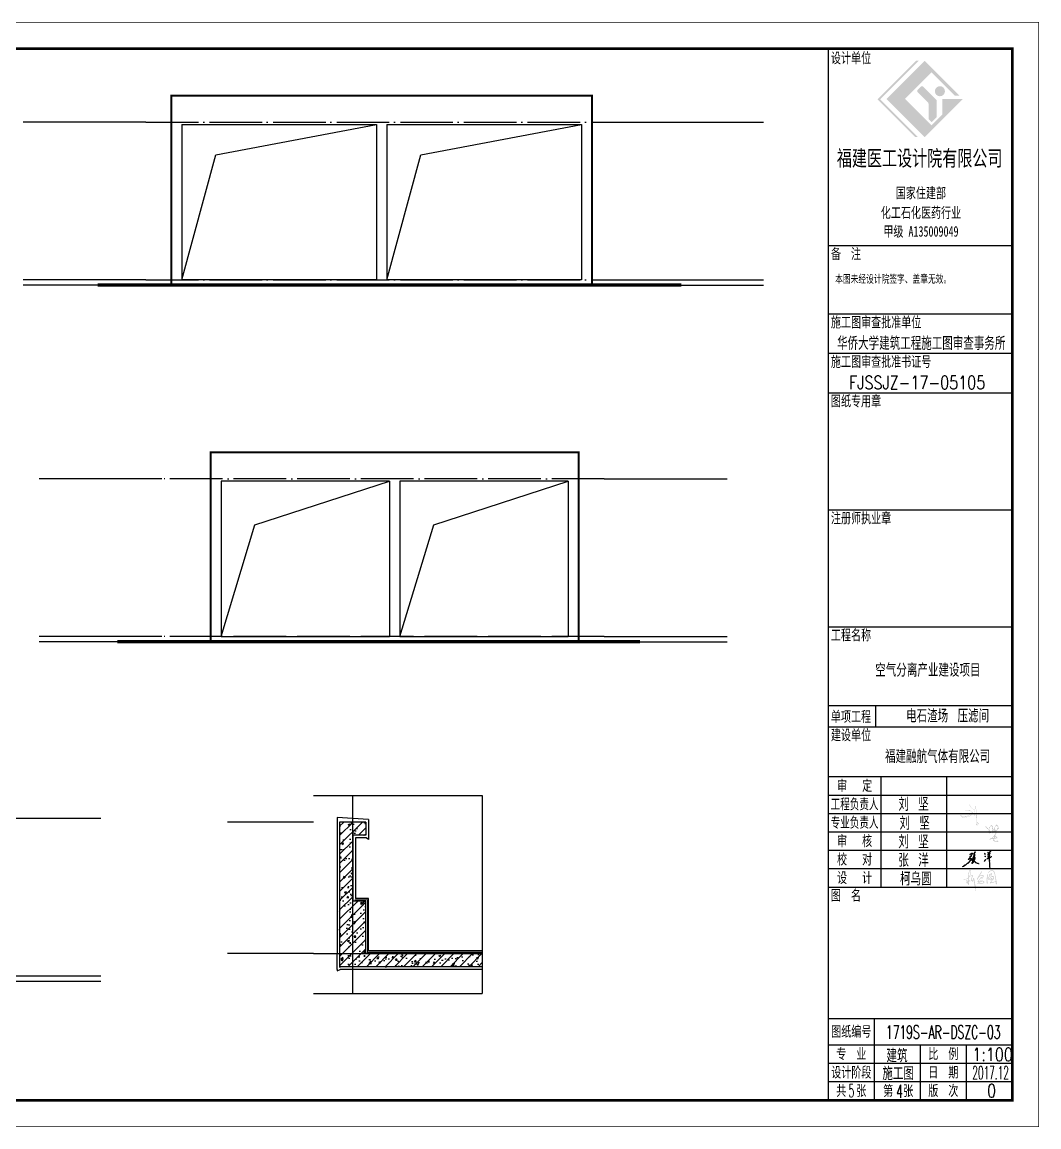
# Model space of a CAD drawing. Extents: x -107750 to 191080, y -97611 to -29805.
# Drawn here: x 152408 to 191080, y -95129 to -53109 of the extents above; entities that cross this region are included whole.
import ezdxf

# ---------------------------------------------------------------- set-up
doc = ezdxf.new("R2010")
doc.units = 0
doc.header["$LTSCALE"] = 1000
doc.header["$MEASUREMENT"] = 0
doc.linetypes.add('DOTE', pattern=[2.42, 2, -0.2, 0.02, -0.2])
for name, color, linetype in [('3T_BAR', 7, 'Continuous'), ('DIM_ELEV', 3, 'Continuous'), ('DOTE', 1, 'DOTE'), ('FRAME', 3, 'Continuous'), ('PUB_TEXT', 7, 'Continuous'), ('WALL2', 21, 'Continuous'), ('填充', 8, 'Continuous'), ('文字', 4, 'Continuous'), ('立面', 40, 'Continuous')]:
    doc.layers.add(name, color=color, linetype=linetype)
doc.styles.add('_HZTXT', font='TXT', dxfattribs={"width": 0.8, "bigfont": 'HZTXT'})
doc.styles.add('FRAME', font='simhei.ttf', dxfattribs={"width": 0.7})
doc.styles.add('黑体', font='simhei.ttf', dxfattribs={"width": 0.7})

# ---------------------------------------------------------------- blocks, each defined once
blk = doc.blocks.new('A$C00E32763')
at = {"layer": '填充'}
h = blk.add_hatch(dxfattribs=at)
h.set_pattern_fill('钢筋混凝土', color=256, scale=20, style=0)
h.set_pattern_definition([(45, (-133768.7, 299690.777), (-35.355339, 35.355339), []), (50, (-133768.7, 299690.78), (143.452037, -12.550427), [15, -165]), (355, (-133768.7, 299690.78), (-27.75027, 150.43843), [12, -132]), (100.4514, (-133756.75, 299689.73), (115.701876, 137.88791), [12.74804, -140.22842]), (46.1842, (-133768.7, 299730.78), (213.44821, -33.1038), [22.5, -247.5]), (96.6356, (-133750.91, 299728.02), (186.93254, 194.82357), [19.12206, -210.3426]), (351.1842, (-133768.7, 299730.78), (186.93239, 194.82372), [18, -198]), (21, (-133748.7, 299720.78), (119.38141, -80.52378), [15, -165]), (326, (-133748.7, 299720.78), (48.663066, 145.03001), [12, -132]), (71.4514, (-133738.75, 299714.07), (168.044526, 64.5061), [12.74804, -140.22842]), (37.5, (-133768.7, 299690.777), (2.431971, 66.578771), [0, -130.4, 0, -134, 0, -132.5]), (7.5, (-133768.7, 299690.78), (52.613907, 78.882342), [0, -76.4, 0, -127.4, 0, -50.5]), (327.5, (-133813.3, 299690.777), (106.764487, -4.510974), [0, -50, 0, -156, 0, -207]), (317.5, (-133833.3, 299690.78), (116.637234, 20.020996), [0, -65, 0, -103.6, 0, -147])])
h.paths.add_polyline_path([(1052.5, 1058.1), (952.5, 1058.1), (952.5, 1558.1), (1052.5, 1558.1), (1052.5, 1658.1), (852.5, 1658.1), (852.5, 558.1), (1936.8, 558), (1936.8, 658.1), (1052.5, 658.1)])
for p, q in [((654.3, 1861.9), (1936.8, 1861.9)), ((1936.8, 1861.9), (1936.8, 354.7)), ((1072.5, 1678.1), (832.5, 1693.4)), ((832.5, 1693.4), (832.5, 658.1)), ((1072.5, 1678.1), (1072.5, 1538.1)), ((1053.2, 1538.1), (972.5, 1538.1)), ((972.5, 1538.1), (972.5, 1078.1)), ((1072.5, 1526.5), (1053.2, 1538.1)), ((1072.5, 1538.1), (1072.5, 1526.5)), ((1072.5, 1078.1), (972.5, 1078.1)), ((1072.5, 678.1), (1072.5, 1078.1)), ((1936.8, 678), (1072.5, 678.1)), ((832.5, 538.1), (832.5, 658.1)), ((832.5, 538.1), (832.5, 526.1)), ((832.5, 526.1), (857.4, 538.1)), ((1936.8, 537.9), (857.4, 538.1)), ((654.3, 354.7), (1936.8, 354.7))]:
    blk.add_line(p, q)
at = {"const_width": 8}
blk.add_lwpolyline([(1936.8, 668.7), (1063.8, 668.7), (1063.8, 1067.5), (967.3, 1067.5)], dxfattribs=at)
at = {"layer": 'DIM_ELEV'}
for p, q in [((654.3, 1658.1), (0.5, 1658.1)), ((654.3, 658.1), (0.5, 658.1))]:
    blk.add_line(p, q, dxfattribs=at)
at = {"layer": 'DOTE'}
for p, q in [((952.5, 354.7), (952.5, 1861.9)), ((654.3, 658.1), (1936.8, 658.1))]:
    blk.add_line(p, q, dxfattribs=at)
at = {"layer": 'WALL2'}
for p, q in [((1052.5, 1658.1), (852.5, 1658.1)), ((852.5, 1658.1), (852.5, 558.1)), ((1052.5, 1658.1), (1052.5, 1558.1)), ((1052.5, 1558.1), (952.5, 1558.1)), ((952.5, 1558.1), (952.5, 1058.1)), ((1052.5, 1058.1), (952.5, 1058.1)), ((1052.5, 658.1), (1052.5, 1058.1)), ((852.5, 658.1), (852.5, 658.1)), ((1936.8, 658.1), (1052.5, 658.1)), ((1936.8, 558), (852.5, 558.1))]:
    blk.add_line(p, q, dxfattribs=at)
blk = doc.blocks.new('A$C5F9B7CBC')
at = {"layer": 'FRAME'}
h = blk.add_hatch(color=256, dxfattribs=at)
h.paths.add_polyline_path([(69228, 39098), (70237, 40107), (71118, 39226), (71298, 39226), (69975, 40549), (68525, 39098), (69975, 37648), (71425, 39098), (70649, 39098), (70649, 38502), (70237, 38090)], flags=0)
edge = h.paths.add_edge_path(flags=0)
edge.add_arc((70054, 38910), 69.1, 0, 45, ccw=False)
edge.add_line((70123, 38910), (70123, 38327))
edge.add_line((70123, 38327), (70240, 38210))
edge.add_line((70240, 38210), (70438, 38409))
edge.add_line((70438, 38409), (70438, 39020))
edge.add_arc((70369, 39020), 69.1, 360, 405)
edge.add_line((70418, 39069), (69924, 39562))
edge.add_arc((69876, 39513), 69.1, 45, 135)
edge.add_line((69827, 39562), (69712, 39447))
edge.add_arc((69761, 39399), 69.1, 135, 225)
edge.add_line((69712, 39350), (70103, 38959))
edge = h.paths.add_edge_path(flags=0)
edge.add_arc((70555, 39391), 192, 0, 180)
edge.add_arc((70555, 39391), 192, 180, 360)
h.paths.add_polyline_path([(69616, 37648), (69714, 37648), (68282, 39080), (69751, 40549), (69654, 40549), (68185, 39080)], flags=0)
for p, q in [((73310, 33510), (66310, 33510)), ((73310, 30910), (66310, 30910)), ((73310, 29410), (66310, 29410)), ((73310, 27910), (66310, 27910)), ((73310, 23460), (66310, 23460)), ((73310, 19010), (66310, 19010)), ((73310, 16010), (66310, 16010)), ((68110, 16010), (68110, 15210)), ((73310, 15210), (66310, 15210)), ((73310, 13310), (66310, 13310)), ((68310, 13310), (68310, 9110)), ((70810, 13310), (70810, 9110)), ((73310, 12610), (66310, 12610)), ((73310, 11910), (66310, 11910)), ((73310, 11210), (66310, 11210)), ((73310, 10510), (66310, 10510)), ((73310, 9810), (66310, 9810)), ((73310, 9110), (66310, 9110)), ((73310, 4110), (66310, 4110)), ((68060, 4110), (68060, 1010)), ((73310, 3110), (66310, 3110)), ((69810, 3110), (69810, 1010)), ((71560, 3110), (71560, 1010)), ((73310, 2410), (66310, 2410)), ((73310, 1710), (66310, 1710))]:
    blk.add_line(p, q, dxfattribs=at)
for points, const_width in [([(10, 42010), (10, 10), (74310, 10), (74310, 42010)], 20), ([(2510, 41010), (2510, 1010), (73310, 1010), (73310, 41010)], 100)]:
    blk.add_lwpolyline(points, close=True, dxfattribs=dict(at, const_width=const_width))
at = {"layer": 'FRAME', "const_width": 50}
blk.add_lwpolyline([(66310, 41010), (66310, 1010)], dxfattribs=at)
at = {"layer": 'FRAME'}
for s, insert, char_height, width, attachment_point, style in [('设计单位', (66410, 40860), 400, 2368.14, 1, 'FRAME'), ('福建医工设计院有限公司', (69785, 36811), 600, 9859.32, 5, 'FRAME'), ('国家住建部', (69834, 35501), 400, 2944.75, 5, 'FRAME'), ('化工石化医药行业', (69834, 34752), 400, 4781.36, 5, 'FRAME'), ('甲级 A135009049', (69834, 34038), 400, 4439.66, 5, 'FRAME'), ('备  注', (66410, 33410), 400, 1758.31, 1, 'FRAME'), ('本图未经设计院签字、盖章无效。', (66573, 32067), 300, 6524.24, 7, '黑体'), ('施工图审查批准单位', (66410, 30810), 400, 5412.54, 1, 'FRAME'), ('施工图审查批准书证号', (66410, 29310), 400, 6008.14, 1, 'FRAME'), ('图纸专用章', (66410, 27810), 400, 2928.14, 1, 'FRAME'), ('注册师执业章', (66410, 23360), 400, 3554.58, 1, 'FRAME'), ('工程名称', (66410, 18910), 400, 2368.14, 1, 'FRAME'), ('单项工程', (66410, 15810), 400, 2349.15, 1, 'FRAME'), ('建设单位', (66410, 15110), 400, 2375.25, 1, 'FRAME'), ('审   定', (67310, 12960), 400, 2038.31, 5, 'FRAME'), ('{\\W0.65;工程负责人}', (67310, 12260), 400, 2758.64, 5, 'FRAME'), ('{\\W0.65;专业负责人}', (67310, 11560), 400, 2763.05, 5, 'FRAME'), ('审   核', (67310, 10860), 400, 2052.54, 5, 'FRAME'), ('校   对', (67310, 10160), 400, 2066.78, 5, 'FRAME'), ('设   计', (67310, 9460), 400, 2059.66, 5, 'FRAME'), ('图  名', (66410, 9010), 400, 1670.51, 1, 'FRAME'), ('图纸编号', (67185, 3610), 400, 2325.42, 5, 'FRAME'), ('专  业', (67185, 2760), 400, 1753.56, 5, 'FRAME'), ('比  例', (70685, 2760), 400, 1677.63, 5, 'FRAME'), ('设计阶段', (67185, 2060), 400, 2361.02, 5, 'FRAME'), ('日  期', (70685, 2060), 400, 1618.31, 5, 'FRAME'), ('共  张', (67185, 1360), 400, 1741.69, 5, 'FRAME'), ('第  张', (68969, 1353), 400, 1746.44, 5, 'FRAME'), ('版  次', (70685, 1360), 400, 1753.56, 5, 'FRAME')]:
    blk.add_mtext(s, dxfattribs=dict(at, insert=insert, char_height=char_height, width=width, attachment_point=attachment_point, style=style))
at = {"layer": 'PUB_TEXT', "style": '_HZTXT'}
for s, width, p in [('空气分离产业建设项目', 0.8, (68098, 17121)), ('电石渣场 压滤间', 0.8, (69269, 15380)), ('福建融航气体有限公司', 0.8, (68468, 13838)), ('刘 坚', 0.8, (68974, 12020)), ('刘 坚', 0.8, (69015, 11298)), ('刘 坚', 0.8, (68974, 10593)), ('张 洋', 0.8, (68974, 9888)), (' 柯乌圆', 0.8, (68681, 9182)), ('建筑', 0.8, (68522, 2456)), ('1:100', 0.8, (71787, 2507)), ('施工图', 0.8, (68368, 1780)), ('2017.12', 0.5, (71787, 1811)), ('5', 0.5, (67081, 1126)), ('0', 0.8, (72349, 1126))]:
    blk.add_text(s, height=500, dxfattribs=dict(at, width=width)).set_placement(p)
blk = doc.blocks.new('张洋')
at = {"lineweight": 9}
h = blk.add_hatch(color=4, dxfattribs=at)
h.paths.add_polyline_path([(1319, 100), (1323, 105), (1371, 81), (1419, 47), (1410, 23), (1391, 9), (1333, -73), (1232, -183), (1232, -193), (1203, -212), (1199, -197), (1208, -164), (1247, -101), (1256, -53), (1290, -1), (1299, 47), (1314, 62), (1319, 100)], flags=16)
h.paths.add_polyline_path([(2773, 134), (2763, 139), (2759, 129), (2768, 124), (2773, 134)], flags=17)
h.paths.add_polyline_path([(2941, 302), (2936, 307), (2917, 297), (2912, 273), (2821, 153), (2787, 95), (2778, 91), (2773, 110), (2759, 115), (2749, 95), (2739, 95), (2725, 76), (2754, 43), (2797, 43), (2821, 67), (2922, 239), (2922, 254), (2941, 283), (2941, 302)])
h.paths.add_polyline_path([(1328, 479), (1333, 479), (1333, 465), (1319, 451), (1328, 479)], flags=16)
h.paths.add_polyline_path([(1405, 542), (1410, 542), (1371, 499), (1405, 542)], flags=16)
h.paths.add_polyline_path([(3325, 566), (3330, 571), (3339, 475), (3200, 403), (3205, 422), (3243, 460), (3325, 566)], flags=16)
h.paths.add_polyline_path([(2826, 681), (2816, 686), (2816, 652), (2864, 623), (2869, 585), (2883, 580), (2903, 619), (2898, 643), (2879, 662), (2850, 667), (2826, 681)])
edge = h.paths.add_edge_path(flags=16)
edge.add_line((3387, 700), (3383, 700))
h.paths.add_polyline_path([(2787, 1036), (2783, 1041), (2759, 1031), (2759, 1012), (2797, 983), (2821, 931), (2821, 902), (2835, 897), (2850, 921), (2855, 964), (2840, 1003), (2811, 1031), (2787, 1036)])
h.paths.add_polyline_path([(3215, 1185), (3210, 1190), (3191, 1190), (3176, 1175), (3186, 1142), (3234, 1094), (3263, 1094), (3272, 1113), (3243, 1142), (3239, 1166), (3215, 1185)], flags=17)
h.paths.add_polyline_path([(1602, 1199), (1597, 1204), (1578, 1204), (1554, 1166), (1463, 1070), (1362, 940), (1362, 931), (1381, 916), (1386, 945), (1429, 969), (1429, 911), (1362, 681), (1275, 470), (1266, 407), (1285, 388), (1256, 355), (1271, 326), (1251, 316), (1194, 249), (1103, 167), (1103, 158), (1117, 143), (1155, 153), (1304, 307), (1323, 316), (1333, 297), (1323, 215), (1309, 196), (1280, 81), (1251, 33), (1242, -10), (1194, -116), (1155, -178), (1155, -226), (1165, -241), (1184, -250), (1223, -250), (1242, -241), (1290, -188), (1314, -154), (1319, -135), (1347, -116), (1347, -101), (1367, -68), (1381, -63), (1395, -34), (1448, 23), (1501, -20), (1525, -53), (1539, -58), (1573, -97), (1659, -159), (1847, -260), (2005, -313), (2072, -317), (2082, -308), (2067, -293), (1971, -265), (1909, -231), (1875, -226), (1779, -178), (1635, -87), (1477, 57), (1472, 71), (1501, 110), (1501, 124), (1487, 129), (1467, 95), (1448, 81), (1405, 110), (1352, 129), (1453, 215), (1487, 239), (1530, 297), (1554, 307), (1578, 340), (1578, 355), (1563, 369), (1549, 369), (1511, 316), (1352, 167), (1347, 191), (1371, 230), (1376, 316), (1367, 355), (1434, 393), (1458, 417), (1520, 436), (1583, 489), (1592, 513), (1583, 523), (1554, 527), (1520, 499), (1429, 451), (1400, 417), (1376, 417), (1357, 403), (1338, 407), (1352, 417), (1371, 455), (1448, 537), (1487, 595), (1472, 623), (1453, 628), (1448, 638), (1482, 691), (1511, 715), (1520, 743), (1544, 763), (1568, 825), (1563, 835), (1530, 844), (1491, 825), (1458, 796), (1448, 772), (1448, 743), (1463, 729), (1491, 758), (1491, 777), (1501, 787), (1515, 782), (1458, 710), (1371, 566), (1357, 561), (1371, 590), (1376, 628), (1391, 643), (1424, 734), (1434, 787), (1472, 902), (1477, 1022), (1511, 1051), (1511, 1060), (1544, 1084), (1611, 1175), (1611, 1195), (1602, 1199)])
h.paths.add_polyline_path([(3541, 1305), (3536, 1310), (3522, 1310), (3512, 1286), (3469, 1267), (3450, 1238), (3383, 1171), (3335, 1094), (3311, 1070), (3287, 1017), (3200, 902), (3186, 863), (3205, 844), (3243, 844), (3311, 883), (3354, 921), (3397, 940), (3368, 887), (3335, 883), (3325, 863), (3335, 825), (3330, 729), (3301, 705), (3234, 671), (3287, 748), (3282, 758), (3272, 758), (3267, 743), (3258, 743), (3219, 710), (3176, 657), (3181, 643), (3200, 628), (3243, 628), (3272, 638), (3311, 667), (3330, 667), (3330, 619), (3258, 523), (3104, 359), (3104, 350), (3119, 335), (3181, 340), (3205, 359), (3330, 422), (3344, 422), (3359, 307), (3354, 268), (3363, 215), (3373, -250), (3383, -308), (3407, -673), (3440, -788), (3455, -807), (3469, -807), (3479, -788), (3455, -716), (3450, -634), (3440, -610), (3431, -389), (3421, -380), (3421, -125), (3411, -111), (3411, -39), (3421, -25), (3411, 38), (3416, 105), (3407, 163), (3411, 220), (3392, 441), (3397, 460), (3445, 479), (3483, 503), (3493, 518), (3531, 523), (3575, 556), (3618, 571), (3699, 623), (3680, 647), (3661, 647), (3551, 590), (3512, 561), (3488, 561), (3421, 518), (3387, 508), (3383, 643), (3445, 719), (3445, 739), (3421, 758), (3378, 758), (3383, 825), (3397, 844), (3397, 859), (3378, 878), (3450, 959), (3479, 974), (3493, 998), (3479, 1027), (3459, 1027), (3435, 1012), (3397, 1003), (3378, 979), (3344, 964), (3234, 883), (3277, 940), (3282, 959), (3354, 1065), (3368, 1075), (3383, 1108), (3416, 1137), (3426, 1161), (3546, 1262), (3541, 1305)])
edge = h.paths.add_edge_path()
edge.add_line((906, 911), (925, 945))
edge.add_line((925, 945), (978, 979))
edge.add_line((978, 979), (1088, 1031))
edge.add_line((1088, 1031), (1112, 1031))
edge.add_line((1112, 1031), (1151, 1046))
edge.add_line((1151, 1046), (1155, 1041))
edge.add_line((906, 911), (915, 902))
edge.add_line((1155, 1041), (1203, 1041))
edge.add_line((1203, 1041), (1242, 1012))
edge.add_line((1242, 1012), (1237, 955))
edge.add_line((1237, 955), (1189, 873))
edge.add_line((1189, 873), (1103, 791))
edge.add_line((1103, 791), (1098, 772))
edge.add_line((1098, 772), (1117, 758))
edge.add_line((1117, 758), (1117, 724))
edge.add_line((1117, 724), (1103, 695))
edge.add_line((1103, 695), (997, 580))
edge.add_line((997, 580), (906, 460))
edge.add_line((906, 460), (752, 287))
edge.add_line((752, 287), (819, 326))
edge.add_line((819, 326), (882, 345))
edge.add_line((882, 345), (939, 374))
edge.add_line((939, 374), (987, 383))
edge.add_line((987, 383), (1059, 379))
edge.add_line((1059, 379), (1107, 355))
edge.add_line((1107, 355), (1131, 321))
edge.add_line((1131, 321), (1122, 283))
edge.add_line((1122, 283), (1088, 220))
edge.add_line((1088, 220), (1035, 167))
edge.add_line((1035, 167), (1002, 115))
edge.add_line((1002, 115), (954, 62))
edge.add_line((954, 62), (887, -1))
edge.add_line((887, -1), (829, -73))
edge.add_line((829, -73), (647, -241))
edge.add_line((647, -241), (498, -356))
edge.add_line((498, -356), (330, -461))
edge.add_line((330, -461), (272, -509))
edge.add_line((272, -509), (224, -533))
edge.add_line((224, -533), (143, -591))
edge.add_line((143, -591), (119, -596))
edge.add_line((119, -596), (90, -620))
edge.add_line((90, -620), (27, -653))
edge.add_line((27, -653), (-25, -673))
edge.add_line((-25, -673), (-35, -663))
edge.add_line((-35, -663), (-30, -677))
edge.add_line((-30, -677), (-40, -682))
edge.add_line((-40, -682), (-49, -663))
edge.add_line((-49, -663), (-35, -644))
edge.add_line((-35, -644), (138, -553))
edge.add_line((138, -553), (243, -481))
edge.add_line((243, -481), (272, -471))
edge.add_line((272, -471), (287, -452))
edge.add_line((287, -452), (311, -442))
edge.add_line((311, -442), (373, -394))
edge.add_line((373, -394), (407, -380))
edge.add_line((407, -380), (479, -322))
edge.add_line((479, -322), (488, -322))
edge.add_line((488, -322), (527, -284))
edge.add_line((527, -284), (565, -265))
edge.add_line((565, -265), (685, -154))
edge.add_line((685, -154), (699, -149))
edge.add_line((699, -149), (810, -44))
edge.add_line((810, -44), (863, 28))
edge.add_line((863, 28), (959, 119))
edge.add_line((959, 119), (973, 148))
edge.add_line((973, 148), (1002, 172))
edge.add_line((1002, 172), (1021, 211))
edge.add_line((1021, 211), (1050, 239))
edge.add_line((1050, 239), (1074, 278))
edge.add_line((1074, 278), (1083, 321))
edge.add_line((1083, 321), (1064, 335))
edge.add_line((1064, 335), (983, 345))
edge.add_line((983, 345), (810, 278))
edge.add_line((810, 278), (757, 239))
edge.add_line((757, 239), (695, 244))
edge.add_line((695, 244), (680, 263))
edge.add_line((680, 263), (810, 398))
edge.add_line((810, 398), (839, 441))
edge.add_line((839, 441), (915, 523))
edge.add_line((915, 523), (935, 556))
edge.add_line((935, 556), (1026, 657))
edge.add_line((1026, 657), (1069, 719))
edge.add_line((1069, 719), (1035, 719))
edge.add_line((1035, 719), (1021, 705))
edge.add_line((1021, 705), (1021, 695))
edge.add_line((1021, 695), (954, 638))
edge.add_line((954, 638), (925, 633))
edge.add_line((925, 633), (911, 647))
edge.add_line((911, 647), (911, 657))
edge.add_line((911, 657), (987, 719))
edge.add_line((987, 719), (997, 719))
edge.add_line((997, 719), (1002, 734))
edge.add_line((1002, 734), (1055, 777))
edge.add_line((1055, 777), (1093, 830))
edge.add_line((1093, 830), (1165, 907))
edge.add_line((1165, 907), (1194, 964))
edge.add_line((1194, 964), (1194, 993))
edge.add_line((1194, 993), (1184, 1003))
edge.add_line((1184, 1003), (1127, 998))
edge.add_line((1127, 998), (1050, 969))
edge.add_line((1050, 969), (1035, 955))
edge.add_line((1035, 955), (1021, 955))
edge.add_line((1021, 955), (939, 902))
edge.add_line((939, 902), (915, 902))
edge.add_line((915, 902), (915, 902))
at = {"color": 4, "lineweight": 9}
blk.add_line((906, 911, 31107534), (915, 902, 31107534), dxfattribs=at)
at = {"color": 4, "lineweight": 9, "elevation": 31107534}
for points in [[(915, 902), (915, 902), (939, 902), (1021, 955), (1035, 955), (1050, 969), (1127, 998), (1184, 1003), (1194, 993), (1194, 964), (1165, 907), (1093, 830), (1055, 777), (1002, 734), (997, 719), (987, 719), (911, 657), (911, 647), (925, 633), (954, 638), (1021, 695), (1021, 705), (1035, 719), (1069, 719), (1026, 657), (935, 556), (915, 523), (839, 441), (810, 398), (680, 263), (695, 244), (757, 239), (810, 278), (983, 345), (1064, 335), (1083, 321), (1074, 278), (1050, 239), (1021, 211), (1002, 172), (973, 148), (959, 119), (863, 28), (810, -44), (699, -149), (685, -154), (565, -265), (527, -284), (488, -322), (479, -322), (407, -380), (373, -394), (311, -442), (287, -452), (272, -471), (243, -481), (138, -553), (-35, -644), (-49, -663), (-40, -682), (-30, -677), (-35, -663), (-25, -673), (27, -653), (90, -620), (119, -596), (143, -591), (224, -533), (272, -509), (330, -461), (498, -356), (647, -241), (829, -73), (887, -1), (954, 62), (1002, 115), (1035, 167), (1088, 220), (1122, 283), (1131, 321), (1107, 355), (1059, 379), (987, 383), (939, 374), (882, 345), (819, 326), (752, 287), (906, 460), (997, 580), (1103, 695), (1117, 724), (1117, 758), (1098, 772), (1103, 791), (1189, 873), (1237, 955), (1242, 1012), (1203, 1041), (1155, 1041)], [(1155, 1041), (1151, 1046), (1112, 1031), (1088, 1031), (978, 979), (925, 945), (906, 911)], [(1602, 1199), (1597, 1204), (1578, 1204), (1554, 1166), (1463, 1070), (1362, 940), (1362, 931), (1381, 916), (1386, 945), (1429, 969), (1429, 911), (1362, 681), (1275, 470), (1266, 407), (1285, 388), (1256, 355), (1271, 326), (1251, 316), (1194, 249), (1103, 167), (1103, 158), (1117, 143), (1155, 153), (1304, 307), (1323, 316), (1333, 297), (1323, 215), (1309, 196), (1280, 81), (1251, 33), (1242, -10), (1194, -116), (1155, -178), (1155, -226), (1165, -241), (1184, -250), (1223, -250), (1242, -241), (1290, -188), (1314, -154), (1319, -135), (1347, -116), (1347, -101), (1367, -68), (1381, -63), (1395, -34), (1448, 23), (1501, -20), (1525, -53), (1539, -58), (1573, -97), (1659, -159), (1847, -260), (2005, -313), (2072, -317), (2082, -308), (2067, -293), (1971, -265), (1909, -231), (1875, -226), (1779, -178), (1635, -87), (1477, 57), (1472, 71), (1501, 110), (1501, 124), (1487, 129), (1467, 95), (1448, 81), (1405, 110), (1352, 129), (1453, 215), (1487, 239), (1530, 297), (1554, 307), (1578, 340), (1578, 355), (1563, 369), (1549, 369), (1511, 316), (1352, 167), (1347, 191), (1371, 230), (1376, 316), (1367, 355), (1434, 393), (1458, 417), (1520, 436), (1583, 489), (1592, 513), (1583, 523), (1554, 527), (1520, 499), (1429, 451), (1400, 417), (1376, 417), (1357, 403), (1338, 407), (1352, 417), (1371, 455), (1448, 537), (1487, 595), (1472, 623), (1453, 628), (1448, 638), (1482, 691), (1511, 715), (1520, 743), (1544, 763), (1568, 825), (1563, 835), (1530, 844), (1491, 825), (1458, 796), (1448, 772), (1448, 743), (1463, 729), (1491, 758), (1491, 777), (1501, 787), (1515, 782), (1458, 710), (1371, 566), (1357, 561), (1371, 590), (1376, 628), (1391, 643), (1424, 734), (1434, 787), (1472, 902), (1477, 1022), (1511, 1051), (1511, 1060), (1544, 1084), (1611, 1175), (1611, 1195), (1602, 1199)], [(1319, 100), (1323, 105), (1371, 81), (1419, 47), (1410, 23), (1391, 9), (1333, -73), (1232, -183), (1232, -193), (1203, -212), (1199, -197), (1208, -164), (1247, -101), (1256, -53), (1290, -1), (1299, 47), (1314, 62), (1319, 100)], [(1328, 479), (1333, 479), (1333, 465), (1319, 451), (1328, 479)], [(1405, 542), (1410, 542), (1371, 499), (1405, 542)], [(2941, 302), (2936, 307), (2917, 297), (2912, 273), (2821, 153), (2787, 95), (2778, 91), (2773, 110), (2759, 115), (2749, 95), (2739, 95), (2725, 76), (2754, 43), (2797, 43), (2821, 67), (2922, 239), (2922, 254), (2941, 283), (2941, 302)], [(2787, 1036), (2783, 1041), (2759, 1031), (2759, 1012), (2797, 983), (2821, 931), (2821, 902), (2835, 897), (2850, 921), (2855, 964), (2840, 1003), (2811, 1031), (2787, 1036)], [(2773, 134), (2763, 139), (2759, 129), (2768, 124), (2773, 134)], [(2826, 681), (2816, 686), (2816, 652), (2864, 623), (2869, 585), (2883, 580), (2903, 619), (2898, 643), (2879, 662), (2850, 667), (2826, 681)], [(3541, 1305), (3536, 1310), (3522, 1310), (3512, 1286), (3469, 1267), (3450, 1238), (3383, 1171), (3335, 1094), (3311, 1070), (3287, 1017), (3200, 902), (3186, 863), (3205, 844), (3243, 844), (3311, 883), (3354, 921), (3397, 940), (3368, 887), (3335, 883), (3325, 863), (3335, 825), (3330, 729), (3301, 705), (3234, 671), (3287, 748), (3282, 758), (3272, 758), (3267, 743), (3258, 743), (3219, 710), (3176, 657), (3181, 643), (3200, 628), (3243, 628), (3272, 638), (3311, 667), (3330, 667), (3330, 619), (3258, 523), (3104, 359), (3104, 350), (3119, 335), (3181, 340), (3205, 359), (3330, 422), (3344, 422), (3359, 307), (3354, 268), (3363, 215), (3373, -250), (3383, -308), (3407, -673), (3440, -788), (3455, -807), (3469, -807), (3479, -788), (3455, -716), (3450, -634), (3440, -610), (3431, -389), (3421, -380), (3421, -125), (3411, -111), (3411, -39), (3421, -25), (3411, 38), (3416, 105), (3407, 163), (3411, 220), (3392, 441), (3397, 460), (3445, 479), (3483, 503), (3493, 518), (3531, 523), (3575, 556), (3618, 571), (3699, 623), (3680, 647), (3661, 647), (3551, 590), (3512, 561), (3488, 561), (3421, 518), (3387, 508), (3383, 643), (3445, 719), (3445, 739), (3421, 758), (3378, 758), (3383, 825), (3397, 844), (3397, 859), (3378, 878), (3450, 959), (3479, 974), (3493, 998), (3479, 1027), (3459, 1027), (3435, 1012), (3397, 1003), (3378, 979), (3344, 964), (3234, 883), (3277, 940), (3282, 959), (3354, 1065), (3368, 1075), (3383, 1108), (3416, 1137), (3426, 1161), (3546, 1262), (3541, 1305)], [(3215, 1185), (3210, 1190), (3191, 1190), (3176, 1175), (3186, 1142), (3234, 1094), (3263, 1094), (3272, 1113), (3243, 1142), (3239, 1166), (3215, 1185)], [(3325, 566), (3330, 571), (3339, 475), (3200, 403), (3205, 422), (3243, 460), (3325, 566)], [(3383, 700), (3387, 700), (3383, 700)]]:
    blk.add_lwpolyline(points, dxfattribs=at)

msp = doc.modelspace()

# ---------------------------------------------------------------- hatches: boundary and pattern name
at = {"layer": '文字', "lineweight": -3}
h = msp.add_hatch(color=256, dxfattribs=at)
h.paths.add_polyline_path([(188434, -82866), (188429, -82866), (188427, -82877), (188426, -82881), (188425, -82883), (188432, -82888), (188440, -82902), (188465, -82933), (188484, -82961), (188513, -82996), (188535, -83018), (188555, -83031), (188584, -83047), (188604, -83061), (188610, -83069), (188614, -83067), (188614, -83058), (188607, -83056), (188599, -83045), (188586, -83037), (188584, -83035), (188568, -83025), (188555, -83020), (188525, -82992), (188508, -82973), (188491, -82954), (188481, -82933), (188460, -82904), (188449, -82886), (188444, -82874)])
h.paths.add_polyline_path([(188282, -83079), (188286, -83089), (188282, -83096), (188284, -83100), (188292, -83095), (188310, -83093), (188324, -83089), (188385, -83091), (188435, -83099), (188481, -83120), (188505, -83142), (188526, -83166), (188534, -83183), (188534, -83188), (188528, -83194), (188514, -83200), (188508, -83202), (188496, -83216), (188470, -83233), (188395, -83277), (188337, -83306), (188304, -83318), (188267, -83330), (188217, -83335), (188200, -83333), (188194, -83335), (188158, -83314), (188134, -83284), (188121, -83275), (188110, -83267), (188101, -83267), (188092, -83269), (188095, -83277), (188104, -83293), (188124, -83313), (188139, -83329), (188164, -83339), (188194, -83351), (188216, -83356), (188257, -83359), (188308, -83357), (188326, -83352), (188350, -83347), (188394, -83335), (188445, -83318), (188482, -83299), (188512, -83275), (188527, -83258), (188543, -83234), (188553, -83219), (188553, -83203), (188549, -83191), (188553, -83185), (188555, -83177), (188559, -83177), (188561, -83186), (188575, -83209), (188591, -83226), (188607, -83240), (188607, -83255), (188607, -83268), (188610, -83276), (188618, -83284), (188629, -83292), (188635, -83288), (188638, -83280), (188632, -83279), (188631, -83265), (188627, -83262), (188625, -83249), (188624, -83241), (188623, -83215), (188630, -83158), (188635, -83097), (188645, -83066), (188655, -83027), (188664, -82998), (188664, -82986), (188670, -82991), (188678, -83010), (188686, -83074), (188693, -83128), (188701, -83191), (188703, -83261), (188704, -83348), (188702, -83376), (188700, -83447), (188699, -83528), (188700, -83578), (188703, -83624), (188707, -83642), (188725, -83661), (188751, -83654), (188764, -83640), (188773, -83609), (188769, -83582), (188766, -83563), (188760, -83545), (188754, -83530), (188750, -83542), (188754, -83559), (188754, -83590), (188752, -83618), (188746, -83639), (188740, -83646), (188728, -83650), (188719, -83637), (188715, -83603), (188716, -83529), (188720, -83315), (188717, -83216), (188708, -83146), (188689, -83018), (188677, -82956), (188667, -82923), (188658, -82923), (188654, -82930), (188657, -82952), (188657, -82976), (188654, -82998), (188642, -83041), (188637, -83062), (188631, -83085), (188626, -83105), (188625, -83126), (188619, -83166), (188616, -83201), (188614, -83211), (188614, -83232), (188596, -83214), (188578, -83190), (188572, -83171), (188571, -83155), (188558, -83144), (188551, -83150), (188549, -83159), (188548, -83172), (188546, -83178), (188543, -83178), (188539, -83175), (188534, -83162), (188524, -83148), (188506, -83123), (188493, -83115), (188479, -83104), (188465, -83096), (188430, -83084), (188409, -83080), (188393, -83078), (188372, -83074), (188350, -83073), (188329, -83071), (188316, -83074), (188310, -83079), (188293, -83079), (188288, -83081)])
h.paths.add_polyline_path([(188537, -83202), (188540, -83213), (188535, -83226), (188516, -83251), (188507, -83260), (188477, -83286), (188452, -83302), (188435, -83310), (188425, -83312), (188416, -83318), (188395, -83324), (188379, -83333), (188362, -83335), (188345, -83340), (188331, -83341), (188321, -83346), (188308, -83346), (188298, -83349), (188285, -83349), (188264, -83348), (188323, -83326), (188370, -83307), (188411, -83282), (188442, -83265), (188464, -83250), (188488, -83237), (188505, -83221), (188517, -83214), (188528, -83211), (188532, -83208)], flags=16)
h = msp.add_hatch(color=256, dxfattribs=at)
h.paths.add_polyline_path([(189078, -83691), (189068, -83693), (189059, -83689), (189053, -83691), (189049, -83699), (189046, -83706), (189054, -83712), (189053, -83724), (189071, -83742), (189117, -83784), (189165, -83825), (189180, -83843), (189173, -83861), (189170, -83891), (189163, -83902), (189165, -83911), (189166, -83927), (189171, -83929), (189174, -83944), (189182, -83956), (189200, -83960), (189217, -83960), (189225, -83947), (189233, -83932), (189232, -83915), (189234, -83890), (189223, -83873), (189210, -83849), (189200, -83835), (189197, -83825), (189211, -83762), (189226, -83727), (189245, -83698), (189256, -83685), (189273, -83683), (189286, -83697), (189295, -83720), (189304, -83758), (189312, -83796), (189319, -83828), (189318, -83856), (189313, -83878), (189309, -83891), (189302, -83897), (189308, -83911), (189306, -83926), (189302, -83933), (189304, -83945), (189310, -83950), (189311, -83961), (189312, -83968), (189317, -83965), (189326, -83957), (189350, -83944), (189355, -83914), (189370, -83895), (189386, -83913), (189410, -83917), (189430, -83908), (189434, -83897), (189442, -83912), (189427, -83959), (189427, -83988), (189415, -84013), (189407, -84021), (189394, -84021), (189387, -84010), (189378, -84016), (189367, -84021), (189371, -84036), (189379, -84064), (189361, -84072), (189338, -84094), (189295, -84139), (189250, -84145), (189224, -84167), (189206, -84182), (189206, -84199), (189212, -84212), (189230, -84205), (189242, -84193), (189255, -84188), (189278, -84176), (189334, -84175), (189351, -84181), (189344, -84193), (189345, -84214), (189347, -84232), (189365, -84243), (189378, -84263), (189401, -84276), (189419, -84285), (189459, -84286), (189486, -84280), (189497, -84281), (189499, -84290), (189519, -84290), (189533, -84278), (189543, -84269), (189535, -84259), (189524, -84243), (189523, -84238), (189511, -84236), (189495, -84240), (189476, -84238), (189470, -84243), (189470, -84250), (189458, -84253), (189439, -84255), (189414, -84254), (189399, -84238), (189386, -84230), (189380, -84214), (189378, -84196), (189378, -84180), (189396, -84169), (189444, -84162), (189465, -84151), (189491, -84151), (189507, -84132), (189505, -84123), (189489, -84114), (189471, -84094), (189448, -84078), (189430, -84068), (189415, -84059), (189413, -84052), (189427, -84040), (189436, -84025), (189444, -84004), (189453, -83995), (189453, -83977), (189462, -83960), (189460, -83930), (189469, -83911), (189466, -83884), (189465, -83870), (189480, -83863), (189491, -83850), (189521, -83813), (189531, -83802), (189540, -83777), (189545, -83762), (189542, -83742), (189538, -83724), (189530, -83696), (189519, -83675), (189501, -83653), (189478, -83630), (189462, -83630), (189447, -83641), (189440, -83660), (189422, -83687), (189400, -83731), (189380, -83773), (189375, -83795), (189366, -83817), (189358, -83829), (189350, -83842), (189358, -83848), (189354, -83858), (189358, -83872), (189355, -83879), (189345, -83879), (189345, -83898), (189340, -83909), (189329, -83907), (189329, -83895), (189337, -83883), (189337, -83844), (189335, -83791), (189329, -83774), (189323, -83742), (189311, -83701), (189305, -83676), (189285, -83658), (189273, -83649), (189260, -83651), (189250, -83665), (189237, -83682), (189214, -83721), (189198, -83762), (189190, -83804), (189189, -83815), (189181, -83816), (189166, -83804), (189141, -83776), (189121, -83764), (189102, -83741), (189085, -83719), (189079, -83708)])
h.paths.add_polyline_path([(189368, -84099), (189351, -84108), (189334, -84125), (189329, -84135), (189329, -84142), (189354, -84145), (189367, -84140), (189371, -84123), (189376, -84105)], flags=16)
h.paths.add_polyline_path([(189416, -84106), (189439, -84109), (189447, -84114), (189448, -84121), (189448, -84134), (189438, -84134), (189425, -84139), (189413, -84137), (189401, -84134), (189411, -84117), (189412, -84108)], flags=16)
h.paths.add_polyline_path([(189444, -83690), (189476, -83688), (189501, -83693), (189516, -83714), (189520, -83747), (189512, -83783), (189492, -83810), (189468, -83834), (189456, -83847), (189447, -83852), (189443, -83843), (189443, -83835), (189429, -83828), (189418, -83820), (189403, -83816), (189394, -83806), (189390, -83793), (189404, -83755), (189424, -83709), (189434, -83697)], flags=16)
h.paths.add_polyline_path([(189400, -83854), (189415, -83862), (189423, -83867), (189419, -83876), (189411, -83880), (189398, -83880), (189386, -83869), (189389, -83859), (189397, -83853)], flags=16)
h.paths.add_polyline_path([(189194, -83868), (189202, -83880), (189208, -83894), (189214, -83909), (189212, -83922), (189208, -83930), (189203, -83932), (189197, -83926), (189192, -83908), (189189, -83897), (189190, -83882), (189190, -83871)], flags=16)
h = msp.add_hatch(color=256, dxfattribs=at)
h.paths.add_polyline_path([(188445, -85614), (188461, -85590), (188472, -85565), (188480, -85533), (188490, -85491), (188496, -85454), (188498, -85421), (188494, -85387), (188486, -85365), (188473, -85353), (188455, -85351), (188440, -85363), (188418, -85420), (188396, -85500), (188386, -85585), (188383, -85657), (188346, -85679), (188311, -85698), (188282, -85710), (188253, -85711), (188232, -85709), (188215, -85726), (188214, -85732), (188224, -85736), (188234, -85743), (188243, -85741), (188257, -85739), (188253, -85731), (188262, -85727), (188290, -85722), (188303, -85713), (188328, -85710), (188344, -85701), (188358, -85694), (188385, -85678), (188389, -85682), (188388, -85688), (188384, -85714), (188385, -85737), (188389, -85753), (188387, -85771), (188382, -85784), (188376, -85792), (188368, -85789), (188367, -85778), (188360, -85762), (188359, -85750), (188352, -85743), (188329, -85738), (188324, -85764), (188330, -85779), (188332, -85790), (188325, -85813), (188325, -85841), (188329, -85855), (188337, -85862), (188351, -85866), (188364, -85862), (188373, -85854), (188375, -85874), (188384, -85889), (188398, -85913), (188397, -85925), (188416, -85928), (188427, -85906), (188427, -85896), (188422, -85890), (188424, -85879), (188420, -85874), (188422, -85859), (188419, -85853), (188422, -85831), (188417, -85827), (188417, -85821), (188415, -85816), (188417, -85801), (188414, -85795), (188416, -85782), (188412, -85779), (188414, -85766), (188418, -85768), (188425, -85772), (188433, -85773), (188437, -85780), (188446, -85793), (188448, -85802), (188458, -85805), (188465, -85802), (188467, -85787), (188464, -85779), (188451, -85765), (188435, -85751), (188415, -85746), (188411, -85739), (188403, -85735), (188407, -85722), (188409, -85646), (188424, -85637)])
h.paths.add_polyline_path([(188408, -85605), (188410, -85587), (188410, -85559), (188414, -85536), (188417, -85513), (188422, -85487), (188427, -85459), (188432, -85435), (188436, -85417), (188445, -85400), (188454, -85385), (188466, -85370), (188476, -85376), (188476, -85386), (188482, -85401), (188483, -85418), (188479, -85447), (188477, -85473), (188471, -85503), (188464, -85533), (188450, -85565), (188433, -85590), (188419, -85606), (188416, -85619), (188408, -85621)], flags=16)
h.paths.add_polyline_path([(188352, -85785), (188349, -85804), (188353, -85829), (188352, -85839), (188358, -85840), (188364, -85821), (188360, -85812), (188358, -85793)], flags=16)
h.paths.add_polyline_path([(188389, -85810), (188392, -85821), (188394, -85830), (188399, -85855), (188397, -85867), (188391, -85855), (188384, -85852), (188382, -85842), (188382, -85821)], flags=16)
h.paths.add_polyline_path([(188565, -85555), (188537, -85549), (188513, -85565), (188496, -85583), (188479, -85601), (188483, -85612), (188492, -85618), (188513, -85594), (188535, -85573), (188545, -85573), (188536, -85601), (188525, -85640), (188508, -85678), (188499, -85714), (188494, -85732), (188490, -85752), (188493, -85767), (188501, -85777), (188509, -85778), (188517, -85773), (188521, -85764), (188538, -85753), (188554, -85755), (188550, -85773), (188543, -85785), (188543, -85800), (188551, -85810), (188562, -85811), (188570, -85792), (188576, -85769), (188585, -85758), (188595, -85706), (188597, -85728), (188603, -85776), (188609, -85819), (188619, -85860), (188625, -85906), (188630, -85936), (188636, -85963), (188646, -85999), (188649, -86026), (188654, -86054), (188656, -86083), (188656, -86113), (188652, -86136), (188668, -86150), (188677, -86098), (188678, -86050), (188676, -86007), (188668, -85955), (188656, -85904), (188646, -85838), (188634, -85772), (188625, -85715), (188616, -85673), (188608, -85667), (188588, -85666), (188578, -85689), (188574, -85715), (188569, -85734), (188538, -85730), (188525, -85741), (188515, -85747), (188512, -85740), (188522, -85726), (188537, -85668), (188556, -85619), (188567, -85579), (188570, -85569)])
h.paths.add_polyline_path([(188853, -85587), (188877, -85581), (188900, -85573), (188936, -85568), (188944, -85575), (188949, -85585), (188946, -85610), (188938, -85636), (188928, -85652), (188919, -85663), (188910, -85661), (188909, -85650), (188913, -85629), (188904, -85621), (188888, -85621), (188877, -85633), (188859, -85654), (188837, -85679), (188817, -85701), (188792, -85737), (188770, -85766), (188758, -85780), (188750, -85800), (188750, -85816), (188777, -85818), (188807, -85806), (188834, -85796), (188886, -85783), (188893, -85788), (188880, -85794), (188855, -85802), (188830, -85812), (188792, -85826), (188770, -85839), (188739, -85859), (188738, -85872), (188754, -85875), (188781, -85880), (188813, -85884), (188847, -85886), (188892, -85885), (188919, -85884), (188935, -85880), (188952, -85872), (188976, -85863), (188994, -85847), (188998, -85836), (189003, -85817), (188999, -85805), (188979, -85783), (188953, -85770), (188892, -85764), (188840, -85769), (188821, -85780), (188781, -85795), (188783, -85782), (188792, -85770), (188802, -85755), (188815, -85738), (188826, -85726), (188844, -85705), (188866, -85679), (188887, -85645), (188895, -85646), (188895, -85675), (188906, -85684), (188932, -85685), (188939, -85675), (188956, -85649), (188969, -85629), (188978, -85586), (188969, -85563), (188956, -85549), (188920, -85545), (188877, -85555), (188834, -85576), (188803, -85601), (188820, -85578), (188838, -85557), (188852, -85526), (188877, -85492), (188899, -85450), (188913, -85420), (188903, -85411), (188885, -85407), (188877, -85414), (188872, -85440), (188866, -85455), (188850, -85482), (188832, -85515), (188813, -85546), (188792, -85584), (188771, -85613), (188749, -85657), (188729, -85694), (188720, -85719), (188745, -85722), (188752, -85712), (188761, -85698), (188769, -85680), (188783, -85653), (188805, -85622), (188814, -85614), (188831, -85597)])
h.paths.add_polyline_path([(188922, -85791), (188927, -85790), (188941, -85792), (188949, -85795), (188963, -85804), (188972, -85813), (188974, -85822), (188971, -85833), (188967, -85840), (188961, -85845), (188946, -85854), (188922, -85863), (188881, -85866), (188848, -85867), (188820, -85870), (188778, -85863), (188781, -85857), (188795, -85852), (188810, -85841), (188837, -85826), (188869, -85813), (188898, -85802)], flags=16)
h.paths.add_polyline_path([(189479, -85869), (189485, -85872), (189482, -85885), (189480, -85894), (189481, -85903), (189463, -85904), (189455, -85891), (189448, -85880), (189437, -85865), (189418, -85837), (189413, -85822), (189416, -85819), (189425, -85829), (189437, -85842), (189448, -85850), (189445, -85828), (189443, -85815), (189441, -85808), (189435, -85807), (189405, -85814), (189354, -85834), (189322, -85840), (189287, -85850), (189255, -85862), (189240, -85865), (189219, -85863), (189213, -85849), (189218, -85838), (189234, -85824), (189246, -85802), (189271, -85776), (189284, -85760), (189290, -85744), (189297, -85739), (189301, -85731), (189305, -85714), (189298, -85711), (189289, -85718), (189269, -85731), (189263, -85739), (189257, -85744), (189252, -85747), (189233, -85744), (189230, -85734), (189232, -85719), (189238, -85712), (189243, -85698), (189248, -85688), (189258, -85678), (189268, -85667), (189278, -85658), (189286, -85654), (189292, -85659), (189296, -85665), (189299, -85672), (189299, -85681), (189295, -85685), (189338, -85696), (189346, -85675), (189348, -85664), (189350, -85651), (189352, -85640), (189341, -85625), (189337, -85621), (189311, -85619), (189294, -85622), (189270, -85629), (189255, -85639), (189240, -85646), (189232, -85657), (189227, -85670), (189222, -85681), (189214, -85693), (189210, -85710), (189202, -85723), (189201, -85735), (189195, -85738), (189191, -85744), (189183, -85745), (189168, -85738), (189165, -85729), (189159, -85718), (189153, -85702), (189152, -85688), (189155, -85653), (189160, -85631), (189168, -85619), (189192, -85610), (189205, -85600), (189216, -85590), (189229, -85578), (189247, -85565), (189256, -85547), (189263, -85535), (189272, -85519), (189276, -85506), (189274, -85500), (189269, -85501), (189263, -85508), (189254, -85519), (189241, -85530), (189231, -85536), (189226, -85555), (189221, -85565), (189220, -85573), (189216, -85580), (189213, -85586), (189204, -85587), (189192, -85584), (189190, -85575), (189192, -85558), (189200, -85513), (189209, -85513), (189217, -85514), (189218, -85523), (189222, -85525), (189226, -85523), (189233, -85513), (189236, -85506), (189262, -85486), (189269, -85480), (189282, -85481), (189299, -85483), (189302, -85490), (189301, -85501), (189296, -85527), (189292, -85534), (189274, -85563), (189263, -85573), (189236, -85591), (189219, -85610), (189208, -85616), (189188, -85626), (189183, -85632), (189180, -85640), (189178, -85650), (189178, -85661), (189175, -85675), (189174, -85685), (189177, -85697), (189179, -85707), (189179, -85715), (189185, -85717), (189192, -85715), (189195, -85705), (189199, -85682), (189202, -85664), (189210, -85652), (189234, -85628), (189254, -85612), (189275, -85602), (189291, -85594), (189309, -85590), (189326, -85588), (189345, -85593), (189355, -85598), (189364, -85606), (189367, -85615), (189373, -85629), (189375, -85652), (189373, -85666), (189371, -85682), (189367, -85700), (189361, -85704), (189353, -85711), (189341, -85723), (189332, -85721), (189326, -85731), (189319, -85749), (189308, -85760), (189295, -85775), (189279, -85799), (189269, -85812), (189264, -85822), (189255, -85828), (189274, -85829), (189294, -85823), (189339, -85809), (189383, -85806), (189411, -85792), (189435, -85789), (189433, -85767), (189431, -85735), (189423, -85687), (189417, -85656), (189413, -85618), (189408, -85594), (189400, -85555), (189392, -85512), (189383, -85487), (189374, -85463), (189366, -85444), (189361, -85431), (189356, -85419), (189348, -85412), (189337, -85405), (189317, -85397), (189301, -85394), (189289, -85394), (189261, -85394), (189238, -85400), (189216, -85414), (189200, -85421), (189184, -85435), (189174, -85446), (189156, -85460), (189149, -85471), (189141, -85486), (189148, -85456), (189157, -85440), (189178, -85421), (189198, -85398), (189228, -85383), (189266, -85369), (189294, -85369), (189320, -85372), (189336, -85377), (189360, -85387), (189375, -85406), (189388, -85430), (189403, -85466), (189407, -85490), (189420, -85530), (189423, -85548), (189427, -85574), (189435, -85607), (189440, -85634), (189443, -85661), (189452, -85700), (189456, -85725), (189458, -85754), (189460, -85770), (189461, -85780), (189470, -85780), (189475, -85786), (189467, -85797), (189470, -85825), (189475, -85849)])
h.paths.add_polyline_path([(189136, -85593), (189140, -85555), (189142, -85534), (189140, -85523), (189135, -85515), (189122, -85517), (189113, -85555), (189108, -85593), (189101, -85638), (189095, -85692), (189096, -85719), (189093, -85771), (189093, -85817), (189097, -85861), (189107, -85879), (189122, -85883), (189130, -85874), (189130, -85854), (189133, -85820), (189134, -85779), (189132, -85762), (189122, -85812), (189125, -85749), (189122, -85731), (189128, -85679), (189125, -85663)])

# ---------------------------------------------------------------- linework, layer by layer
at = {"layer": 'DIM_ELEV'}
for p, q in [((157114, -56909), (152447, -56909)), ((175937, -56909), (180604, -56909)), ((157114, -62909), (152447, -62909)), ((175937, -62909), (180604, -62909)), ((157114, -63109), (152447, -63109)), ((175937, -63109), (180604, -63109)), ((157728, -70474), (153061, -70474)), ((174551, -70474), (179218, -70474)), ((157728, -76474), (153061, -76474)), ((174551, -76474), (179218, -76474)), ((157728, -76674), (153061, -76674)), ((174551, -76674), (179218, -76674)), ((150730, -83386), (155397, -83386)), ((150730, -89386), (155397, -89386)), ((150730, -89586), (155397, -89586))]:
    msp.add_line(p, q, dxfattribs=at)
at = {"layer": 'DOTE', "linetype": 'DOTE'}
for p, q in [((157114, -56909), (175937, -56909)), ((157114, -62909), (175937, -62909)), ((174551, -70474), (157728, -70474)), ((174551, -76474), (157728, -76474))]:
    msp.add_line(p, q, dxfattribs=at)
at = {"layer": '填充'}
for points in [[(158486, -62909), (159771, -58158), (165886, -57009)], [(166286, -62909), (167571, -58158), (173686, -57009)], [(159979, -76474), (161263, -72224), (166379, -70574)], [(166779, -76474), (168063, -72224), (173179, -70574)]]:
    msp.add_lwpolyline(points, dxfattribs=at)
at = {"layer": '文字', "lineweight": -3}
for points, const_width in [([(188282, -83079), (188286, -83089), (188282, -83096), (188284, -83100), (188292, -83095), (188310, -83093), (188324, -83089), (188385, -83091), (188435, -83099), (188481, -83120), (188505, -83142), (188526, -83166), (188534, -83183), (188534, -83188), (188528, -83194), (188514, -83200), (188508, -83202), (188496, -83216), (188470, -83233), (188395, -83277), (188337, -83306), (188304, -83318), (188267, -83330), (188217, -83335), (188200, -83333), (188194, -83335), (188158, -83314), (188134, -83284), (188121, -83275), (188110, -83267), (188101, -83267), (188092, -83269), (188095, -83277), (188104, -83293), (188124, -83313), (188139, -83329), (188164, -83339), (188194, -83351), (188216, -83356), (188257, -83359), (188308, -83357), (188326, -83352), (188350, -83347), (188394, -83335), (188445, -83318), (188482, -83299), (188512, -83275), (188527, -83258), (188543, -83234), (188553, -83219), (188553, -83203), (188549, -83191), (188553, -83185), (188555, -83177), (188559, -83177), (188561, -83186), (188575, -83209), (188591, -83226), (188607, -83240), (188607, -83255), (188607, -83268), (188610, -83276), (188618, -83284), (188629, -83292), (188635, -83288), (188638, -83280), (188632, -83279), (188631, -83265), (188627, -83262), (188625, -83249), (188624, -83241), (188623, -83215), (188630, -83158), (188635, -83097), (188645, -83066), (188655, -83027), (188664, -82998), (188664, -82986), (188670, -82991), (188678, -83010), (188686, -83074), (188693, -83128), (188701, -83191), (188703, -83261), (188704, -83348), (188702, -83376), (188700, -83447), (188699, -83528), (188700, -83578), (188703, -83624), (188707, -83642), (188725, -83661), (188751, -83654), (188764, -83640), (188773, -83609), (188769, -83582), (188766, -83563), (188760, -83545), (188754, -83530), (188750, -83542), (188754, -83559), (188754, -83590), (188752, -83618), (188746, -83639), (188740, -83646), (188728, -83650), (188719, -83637), (188715, -83603), (188716, -83529), (188720, -83315), (188717, -83216), (188708, -83146), (188689, -83018), (188677, -82956), (188667, -82923), (188658, -82923), (188654, -82930), (188657, -82952), (188657, -82976), (188654, -82998), (188642, -83041), (188637, -83062), (188631, -83085), (188626, -83105), (188625, -83126), (188619, -83166), (188616, -83201), (188614, -83211), (188614, -83232), (188596, -83214), (188578, -83190), (188572, -83171), (188571, -83155), (188558, -83144), (188551, -83150), (188549, -83159), (188548, -83172), (188546, -83178), (188543, -83178), (188539, -83175), (188534, -83162), (188524, -83148), (188506, -83123), (188493, -83115), (188479, -83104), (188465, -83096), (188430, -83084), (188409, -83080), (188393, -83078), (188372, -83074), (188350, -83073), (188329, -83071), (188316, -83074), (188310, -83079), (188293, -83079), (188288, -83081), (188282, -83079)], 0.36), ([(188434, -82866), (188429, -82866), (188427, -82877), (188426, -82881), (188425, -82883), (188432, -82888), (188440, -82902), (188465, -82933), (188484, -82961), (188513, -82996), (188535, -83018), (188555, -83031), (188584, -83047), (188604, -83061), (188610, -83069), (188614, -83067), (188614, -83058), (188607, -83056), (188599, -83045), (188586, -83037), (188584, -83035), (188568, -83025), (188555, -83020), (188525, -82992), (188508, -82973), (188491, -82954), (188481, -82933), (188460, -82904), (188449, -82886), (188444, -82874), (188434, -82866)], 0.36), ([(188537, -83202), (188540, -83213), (188535, -83226), (188516, -83251), (188507, -83260), (188477, -83286), (188452, -83302), (188435, -83310), (188425, -83312), (188416, -83318), (188395, -83324), (188379, -83333), (188362, -83335), (188345, -83340), (188331, -83341), (188321, -83346), (188308, -83346), (188298, -83349), (188285, -83349), (188264, -83348), (188323, -83326), (188370, -83307), (188411, -83282), (188442, -83265), (188464, -83250), (188488, -83237), (188505, -83221), (188517, -83214), (188517, -83214), (188528, -83211), (188532, -83208), (188537, -83202)], 0.36), ([(189078, -83691), (189068, -83693), (189059, -83689), (189053, -83691), (189049, -83699), (189046, -83706), (189054, -83712), (189053, -83724), (189071, -83742), (189117, -83784), (189165, -83825), (189180, -83843), (189173, -83861), (189170, -83891), (189163, -83902), (189165, -83911), (189166, -83927), (189171, -83929), (189174, -83944), (189182, -83956), (189200, -83960), (189217, -83960), (189225, -83947), (189233, -83932), (189232, -83915), (189234, -83890), (189223, -83873), (189210, -83849), (189200, -83835), (189197, -83825), (189211, -83762), (189226, -83727), (189245, -83698), (189256, -83685), (189273, -83683), (189286, -83697), (189295, -83720), (189304, -83758), (189312, -83796), (189319, -83828), (189318, -83856), (189313, -83878), (189309, -83891), (189302, -83897), (189308, -83911), (189306, -83926), (189302, -83933), (189304, -83945), (189310, -83950), (189311, -83961), (189312, -83968), (189317, -83965), (189326, -83957), (189350, -83944), (189355, -83914), (189370, -83895), (189386, -83913), (189410, -83917), (189430, -83908), (189434, -83897), (189442, -83912), (189427, -83959), (189427, -83988), (189415, -84013), (189407, -84021), (189394, -84021), (189387, -84010), (189378, -84016), (189367, -84021), (189371, -84036), (189379, -84064), (189361, -84072), (189338, -84094), (189295, -84139), (189250, -84145), (189224, -84167), (189206, -84182), (189206, -84199), (189212, -84212), (189230, -84205), (189242, -84193), (189255, -84188), (189278, -84176), (189334, -84175), (189351, -84181), (189344, -84193), (189345, -84214), (189347, -84232), (189365, -84243), (189378, -84263), (189401, -84276), (189419, -84285), (189459, -84286), (189486, -84280), (189497, -84281), (189499, -84290), (189519, -84290), (189533, -84278), (189543, -84269), (189535, -84259), (189524, -84243), (189523, -84238), (189511, -84236), (189495, -84240), (189476, -84238), (189470, -84243), (189470, -84250), (189458, -84253), (189439, -84255), (189414, -84254), (189399, -84238), (189386, -84230), (189380, -84214), (189378, -84196), (189378, -84180), (189396, -84169), (189444, -84162), (189465, -84151), (189491, -84151), (189507, -84132), (189505, -84123), (189489, -84114), (189471, -84094), (189448, -84078), (189430, -84068), (189415, -84059), (189413, -84052), (189427, -84040), (189436, -84025), (189444, -84004), (189453, -83995), (189453, -83977), (189462, -83960), (189460, -83930), (189469, -83911), (189466, -83884), (189465, -83870), (189480, -83863), (189491, -83850), (189521, -83813), (189531, -83802), (189540, -83777), (189545, -83762), (189542, -83742), (189538, -83724), (189530, -83696), (189519, -83675), (189501, -83653), (189478, -83630), (189462, -83630), (189447, -83641), (189440, -83660), (189422, -83687), (189400, -83731), (189380, -83773), (189375, -83795), (189366, -83817), (189358, -83829), (189350, -83842), (189358, -83848), (189354, -83858), (189358, -83872), (189355, -83879), (189345, -83879), (189345, -83898), (189340, -83909), (189329, -83907), (189329, -83895), (189337, -83883), (189337, -83844), (189335, -83791), (189329, -83774), (189323, -83742), (189311, -83701), (189305, -83676), (189285, -83658), (189273, -83649), (189260, -83651), (189250, -83665), (189237, -83682), (189214, -83721), (189198, -83762), (189190, -83804), (189189, -83815), (189181, -83816), (189166, -83804), (189141, -83776), (189121, -83764), (189102, -83741), (189085, -83719), (189079, -83708), (189078, -83691)], 0.518), ([(189194, -83868), (189202, -83880), (189208, -83894), (189214, -83909), (189212, -83922), (189208, -83930), (189203, -83932), (189197, -83926), (189192, -83908), (189189, -83897), (189190, -83882), (189190, -83871), (189194, -83868)], 0.518), ([(189400, -83854), (189415, -83862), (189423, -83867), (189419, -83876), (189411, -83880), (189398, -83880), (189386, -83869), (189389, -83859), (189397, -83853), (189400, -83854)], 0.518), ([(189444, -83690), (189476, -83688), (189501, -83693), (189516, -83714), (189520, -83747), (189512, -83783), (189492, -83810), (189468, -83834), (189456, -83847), (189447, -83852), (189443, -83843), (189443, -83835), (189429, -83828), (189418, -83820), (189403, -83816), (189394, -83806), (189390, -83793), (189404, -83755), (189424, -83709), (189434, -83697), (189444, -83690)], 0.518), ([(189368, -84099), (189351, -84108), (189334, -84125), (189329, -84135), (189329, -84142), (189354, -84145), (189367, -84140), (189371, -84123), (189376, -84105), (189368, -84099)], 0.518), ([(189416, -84106), (189439, -84109), (189447, -84114), (189448, -84121), (189448, -84134), (189438, -84134), (189425, -84139), (189413, -84137), (189401, -84134), (189411, -84117), (189412, -84108), (189416, -84106)], 0.518)]:
    msp.add_lwpolyline(points, dxfattribs=dict(at, const_width=const_width))
at = {"layer": '立面'}
for p, q in [((158086, -55909), (158086, -62909)), ((158086, -55909), (174086, -55909)), ((174086, -55909), (174086, -62909)), ((158486, -57009), (158486, -62909)), ((158486, -57009), (165886, -57009)), ((165886, -57009), (165886, -62909)), ((166286, -57009), (166286, -62909)), ((166286, -57009), (173686, -57009)), ((173686, -57009), (173686, -62909)), ((158086, -62909), (158086, -63109)), ((165886, -62909), (158486, -62909)), ((173686, -62909), (166286, -62909)), ((174086, -62909), (174086, -63109)), ((155288, -63109), (174086, -63109)), ((174086, -63109), (177481, -63109)), ((159579, -69474), (159579, -76474)), ((173579, -69474), (159579, -69474)), ((173579, -69474), (173579, -76474)), ((159979, -70574), (159979, -76474)), ((166379, -70574), (159979, -70574)), ((166379, -70574), (166379, -76474)), ((166779, -70574), (166779, -76474)), ((173179, -70574), (166779, -70574)), ((173179, -70574), (173179, -76474)), ((159579, -76474), (159579, -76674)), ((159979, -76474), (166379, -76474)), ((166779, -76474), (173179, -76474)), ((173579, -76474), (173579, -76674)), ((159579, -76674), (156036, -76674)), ((175907, -76674), (159579, -76674))]:
    msp.add_line(p, q, dxfattribs=at)
for points, const_width in [([(158086, -63109), (158086, -55909), (174086, -55909), (174086, -63109)], 80), ([(177481, -63109), (155288, -63109)], 120), ([(173579, -76674), (173579, -69474), (159579, -69474), (159579, -76674)], 80), ([(156036, -76674), (175907, -76674)], 120)]:
    msp.add_lwpolyline(points, dxfattribs=dict(at, const_width=const_width))

# ---------------------------------------------------------------- block references
for name, p, xscale, yscale, zscale in [('A$C00E32763', (160222, -91828), 5, 5, 5), ('张洋', (188183, -85034), 0.2999999999883585, 0.2999999999883585, 0.3)]:
    msp.add_blockref(name, p, dxfattribs=dict(xscale=xscale, yscale=yscale, zscale=zscale))
at = {"layer": '3T_BAR'}
msp.add_blockref('A$C5F9B7CBC', (116760, -95129), dxfattribs=at)

# ---------------------------------------------------------------- texts
at = {"layer": 'PUB_TEXT', "style": '_HZTXT'}
for s, width, p in [('华侨大学建筑工程施工图审查事务所', 0.8, (183405, -65578)), ('FJSSJZ-17-05105', 0.8, (183861, -67068)), ('1719S-AR-DSZC-03', 0.6, (185261, -91777)), ('4', 0.6, (185650, -94028))]:
    msp.add_text(s, height=500, dxfattribs=dict(at, width=width)).set_placement(p)

doc.saveas('drawing.dxf')
